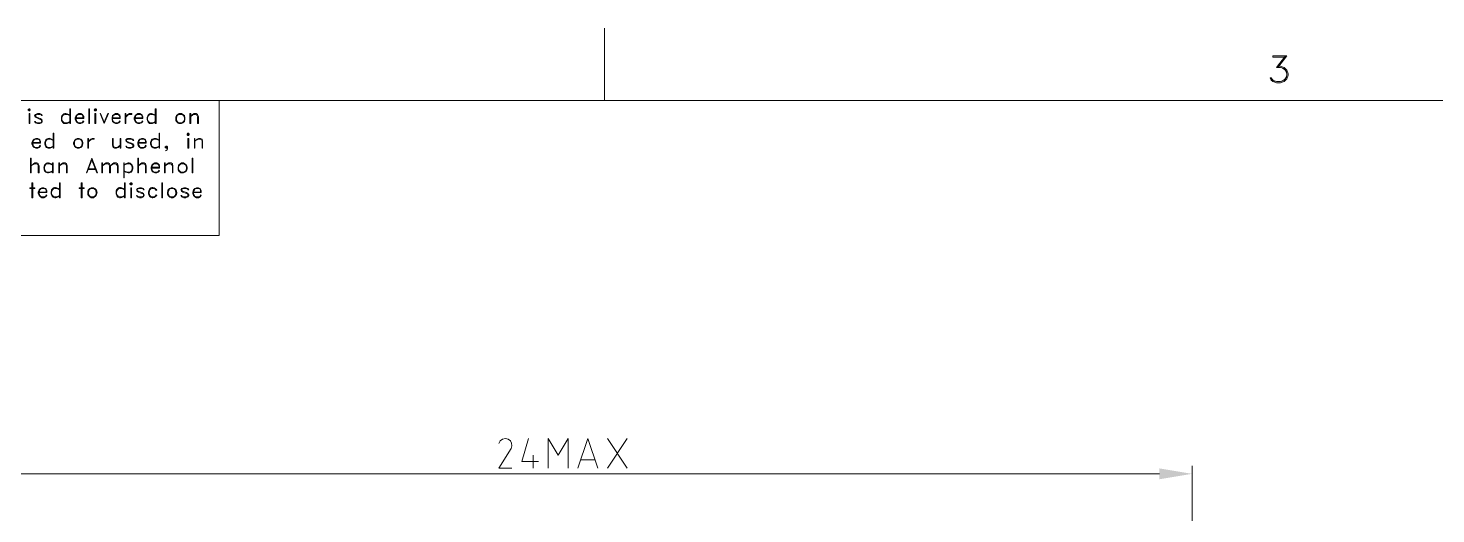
# Model space of a CAD drawing. Header units: inches. Extents: x 0 to 139, y 0 to 117.
# Drawn here: x 16 to 42.72, y 64.66 to 73.87 of the extents above; entities that cross this region are included whole.
import ezdxf

# ---------------------------------------------------------------- set-up
doc = ezdxf.new("R2010")
doc.units = ezdxf.units.IN
doc.header["$MEASUREMENT"] = 0
doc.layers.add('Color-7-Line_Weight-20', color=7, linetype='Continuous', lineweight=20)

msp = doc.modelspace()

# ---------------------------------------------------------------- hatches: boundary and pattern name
at = {"layer": 'Color-7-Line_Weight-20'}
msp.add_hatch(color=256, dxfattribs=at).paths.add_polyline_path([(37.469, 65.52), (37.469, 65.314), (38.091, 65.417)])

# ---------------------------------------------------------------- linework, layer by layer
at = {"layer": 'Color-7-Line_Weight-20', "linetype": 'Continuous'}
for p, q in [((26.937, 72.5), (26.937, 73.873)), ((39.67, 72.862), (39.594, 72.911)), ((17.129, 71.191), (17.286, 71.191)), ((17.14, 71.207), (17.275, 71.207)), ((26.991, 66.087), (27.369, 65.525)), ((27.369, 66.087), (26.991, 65.525)), ((25.585, 65.774), (25.585, 65.525)), ((26.753, 65.682), (26.488, 65.682)), ((38.091, 59.832), (38.091, 65.568)), ((14.815, 65.417), (37.469, 65.417))]:
    msp.add_line(p, q, dxfattribs=at)
for points in [[(39.864, 73.322), (39.621, 73.322), (39.621, 73.349), (39.886, 73.349), (39.718, 73.127)], [(39.886, 73.03), (39.837, 73.105), (39.767, 73.127), (39.691, 73.127), (39.864, 73.349)], [(39.718, 73.154), (39.767, 73.154), (39.837, 73.127), (39.886, 73.078), (39.913, 73.008), (39.913, 72.981), (39.886, 72.911), (39.837, 72.862), (39.767, 72.835), (39.691, 72.835), (39.621, 72.862), (39.594, 72.884), (39.572, 72.932), (39.594, 72.932), (39.621, 72.884), (39.691, 72.862), (39.767, 72.862), (39.837, 72.884), (39.886, 72.959)], [(39.789, 72.862), (39.864, 72.911), (39.886, 72.981), (39.886, 73.008), (39.864, 73.078), (39.789, 73.127)], [(19.621, 72.5), (19.621, 69.942), (1.622, 69.942)], [(16.237, 72.235), (16.253, 72.213), (16.264, 72.213), (16.253, 72.235), (16.215, 72.251), (16.172, 72.251), (16.134, 72.235), (16.118, 72.213), (16.134, 72.186), (16.161, 72.17), (16.226, 72.143), (16.253, 72.132)], [(16.145, 72.078), (16.134, 72.105), (16.118, 72.105), (16.134, 72.078), (16.172, 72.062), (16.215, 72.062), (16.253, 72.078), (16.264, 72.105), (16.264, 72.116), (16.253, 72.143), (16.226, 72.159), (16.161, 72.186), (16.134, 72.197)], [(16.253, 72.224), (16.215, 72.235), (16.172, 72.235), (16.134, 72.224)], [(16.145, 72.186), (16.134, 72.213), (16.145, 72.235)], [(16.907, 72.159), (17.053, 72.159), (17.053, 72.197), (17.037, 72.224), (17.026, 72.235), (16.999, 72.251), (16.961, 72.251), (16.934, 72.235), (16.907, 72.213), (16.891, 72.17), (16.891, 72.143), (16.907, 72.105), (16.934, 72.078), (16.961, 72.062), (16.999, 72.062), (17.026, 72.078), (17.053, 72.105), (17.037, 72.116), (17.026, 72.089), (16.999, 72.078), (16.961, 72.078), (16.934, 72.089), (16.918, 72.105), (16.907, 72.143), (16.907, 72.17), (17.037, 72.17), (17.037, 72.197), (17.026, 72.224), (16.999, 72.235), (16.961, 72.235), (16.934, 72.224), (16.918, 72.213), (16.907, 72.17)], [(17.599, 72.159), (17.745, 72.159), (17.745, 72.197), (17.734, 72.224), (17.718, 72.235), (17.691, 72.251), (17.653, 72.251), (17.626, 72.235), (17.599, 72.213), (17.588, 72.17), (17.588, 72.143), (17.599, 72.105), (17.626, 72.078), (17.653, 72.062), (17.691, 72.062), (17.718, 72.078), (17.745, 72.105), (17.734, 72.116), (17.718, 72.089), (17.691, 72.078), (17.653, 72.078), (17.626, 72.089), (17.61, 72.105), (17.599, 72.143), (17.599, 72.17), (17.734, 72.17), (17.734, 72.197), (17.718, 72.224), (17.691, 72.235), (17.653, 72.235), (17.626, 72.224), (17.61, 72.213), (17.599, 72.17)], [(18.026, 72.159), (18.172, 72.159), (18.172, 72.197), (18.161, 72.224), (18.145, 72.235), (18.118, 72.251), (18.08, 72.251), (18.053, 72.235), (18.026, 72.213), (18.01, 72.17), (18.01, 72.143), (18.026, 72.105), (18.053, 72.078), (18.08, 72.062), (18.118, 72.062), (18.145, 72.078), (18.172, 72.105), (18.161, 72.116), (18.145, 72.089), (18.118, 72.078), (18.08, 72.078), (18.053, 72.089), (18.037, 72.105), (18.026, 72.143), (18.026, 72.17), (18.161, 72.17), (18.161, 72.197), (18.145, 72.224), (18.118, 72.235), (18.08, 72.235), (18.053, 72.224), (18.037, 72.213), (18.026, 72.17)], [(16.253, 72.089), (16.215, 72.078), (16.172, 72.078), (16.134, 72.089)], [(16.237, 72.078), (16.253, 72.105), (16.253, 72.116), (16.237, 72.143)], [(16.085, 71.689), (16.231, 71.689), (16.231, 71.732), (16.215, 71.754), (16.204, 71.77), (16.177, 71.781), (16.139, 71.781), (16.112, 71.77), (16.085, 71.743), (16.069, 71.705), (16.069, 71.678), (16.085, 71.635), (16.112, 71.608), (16.139, 71.597), (16.177, 71.597), (16.204, 71.608), (16.231, 71.635), (16.215, 71.651), (16.204, 71.624), (16.177, 71.608), (16.139, 71.608), (16.112, 71.624), (16.096, 71.635), (16.085, 71.678), (16.085, 71.705), (16.215, 71.705), (16.215, 71.732), (16.204, 71.754), (16.177, 71.77), (16.139, 71.77), (16.112, 71.754), (16.096, 71.743), (16.085, 71.705)], [(17.972, 71.77), (17.983, 71.743), (17.999, 71.743), (17.983, 71.77), (17.962, 71.776), (17.943, 71.78), (17.925, 71.782), (17.909, 71.782), (17.895, 71.781), (17.882, 71.778), (17.872, 71.774), (17.864, 71.769), (17.857, 71.763), (17.853, 71.756), (17.852, 71.748), (17.853, 71.74), (17.856, 71.732), (17.862, 71.723), (17.87, 71.715), (17.882, 71.707), (17.896, 71.699), (17.913, 71.691), (17.933, 71.684), (17.956, 71.678), (17.983, 71.662)], [(17.875, 71.608), (17.864, 71.635), (17.853, 71.635), (17.864, 71.608), (17.902, 71.597), (17.945, 71.597), (17.983, 71.608), (17.999, 71.635), (17.999, 71.651), (17.983, 71.678), (17.956, 71.689), (17.891, 71.716), (17.864, 71.732)], [(17.983, 71.754), (17.945, 71.77), (17.902, 71.77), (17.864, 71.754)], [(17.875, 71.716), (17.864, 71.743), (17.875, 71.77)], [(17.983, 71.624), (17.945, 71.608), (17.902, 71.608), (17.864, 71.624)], [(17.972, 71.608), (17.983, 71.635), (17.983, 71.651), (17.972, 71.678)], [(18.091, 71.689), (18.237, 71.689), (18.237, 71.732), (18.226, 71.754), (18.21, 71.77), (18.183, 71.781), (18.145, 71.781), (18.118, 71.77), (18.091, 71.743), (18.08, 71.705), (18.08, 71.694), (18.08, 71.684), (18.08, 71.674), (18.081, 71.665), (18.083, 71.656), (18.086, 71.648), (18.089, 71.64), (18.093, 71.633), (18.097, 71.626), (18.102, 71.62), (18.107, 71.615), (18.113, 71.61), (18.12, 71.606), (18.127, 71.602), (18.135, 71.599), (18.144, 71.597), (18.153, 71.596), (18.162, 71.595), (18.172, 71.596), (18.183, 71.597), (18.21, 71.608), (18.237, 71.635), (18.226, 71.651), (18.21, 71.624), (18.183, 71.608), (18.145, 71.608), (18.118, 71.624), (18.107, 71.635), (18.091, 71.678), (18.091, 71.705), (18.226, 71.705), (18.226, 71.732), (18.21, 71.754), (18.183, 71.77), (18.145, 71.77), (18.118, 71.754), (18.107, 71.743), (18.091, 71.705)], [(18.599, 71.543), (18.626, 71.553), (18.643, 71.581), (18.626, 71.597), (18.616, 71.597), (18.599, 71.608), (18.599, 71.624), (18.616, 71.635), (18.626, 71.635), (18.643, 71.624), (18.643, 71.581)], [(18.626, 71.597), (18.643, 71.608), (18.626, 71.553)], [(18.345, 71.218), (18.491, 71.218), (18.491, 71.262), (18.48, 71.289), (18.464, 71.299), (18.437, 71.316), (18.399, 71.316), (18.372, 71.299), (18.345, 71.272), (18.329, 71.234), (18.329, 71.207), (18.345, 71.164), (18.372, 71.143), (18.399, 71.126), (18.437, 71.126), (18.464, 71.143), (18.491, 71.164), (18.48, 71.18), (18.464, 71.153), (18.437, 71.143), (18.399, 71.143), (18.372, 71.153), (18.356, 71.164), (18.345, 71.207), (18.345, 71.234), (18.48, 71.234), (18.48, 71.262), (18.464, 71.289), (18.437, 71.299), (18.399, 71.299), (18.372, 71.289), (18.356, 71.272), (18.345, 71.234)], [(16.204, 70.753), (16.35, 70.753), (16.35, 70.791), (16.339, 70.818), (16.323, 70.834), (16.296, 70.845), (16.258, 70.845), (16.231, 70.834), (16.204, 70.807), (16.188, 70.764), (16.188, 70.737), (16.204, 70.699), (16.231, 70.672), (16.258, 70.656), (16.296, 70.656), (16.323, 70.672), (16.35, 70.699), (16.339, 70.71), (16.323, 70.683), (16.296, 70.672), (16.258, 70.672), (16.231, 70.683), (16.215, 70.699), (16.204, 70.737), (16.204, 70.764), (16.339, 70.764), (16.339, 70.791), (16.323, 70.818), (16.296, 70.834), (16.258, 70.834), (16.231, 70.818), (16.215, 70.807), (16.204, 70.764)], [(18.172, 70.834), (18.183, 70.807), (18.199, 70.807), (18.183, 70.834), (18.145, 70.845), (18.107, 70.845), (18.064, 70.834), (18.053, 70.807), (18.064, 70.78), (18.091, 70.764), (18.156, 70.737), (18.183, 70.726)], [(18.183, 70.818), (18.145, 70.834), (18.107, 70.834), (18.064, 70.818)], [(18.08, 70.78), (18.064, 70.807), (18.08, 70.834)], [(19.016, 70.834), (19.027, 70.807), (19.043, 70.807), (19.027, 70.834), (18.989, 70.845), (18.951, 70.845), (18.908, 70.834), (18.897, 70.807), (18.908, 70.78), (18.935, 70.764), (18.999, 70.737), (19.027, 70.726)], [(19.027, 70.818), (18.989, 70.834), (18.951, 70.834), (18.908, 70.818)], [(18.924, 70.78), (18.908, 70.807), (18.924, 70.834)], [(19.135, 70.753), (19.281, 70.753), (19.281, 70.791), (19.27, 70.818), (19.259, 70.834), (19.232, 70.845), (19.189, 70.845), (19.162, 70.834), (19.135, 70.807), (19.124, 70.764), (19.124, 70.737), (19.135, 70.699), (19.162, 70.672), (19.189, 70.656), (19.232, 70.656), (19.259, 70.672), (19.281, 70.699), (19.27, 70.71), (19.259, 70.683), (19.232, 70.672), (19.189, 70.672), (19.162, 70.683), (19.151, 70.699), (19.135, 70.737), (19.135, 70.764), (19.27, 70.764), (19.27, 70.791), (19.259, 70.818), (19.232, 70.834), (19.189, 70.834), (19.162, 70.818), (19.151, 70.807), (19.135, 70.764)], [(18.08, 70.672), (18.064, 70.699), (18.053, 70.699), (18.064, 70.672), (18.107, 70.656), (18.145, 70.656), (18.183, 70.672), (18.199, 70.699), (18.199, 70.71), (18.183, 70.737), (18.156, 70.753), (18.091, 70.78), (18.064, 70.791)], [(18.183, 70.683), (18.145, 70.672), (18.107, 70.672), (18.064, 70.683)], [(18.172, 70.672), (18.183, 70.699), (18.183, 70.71), (18.172, 70.737)], [(18.924, 70.672), (18.908, 70.699), (18.897, 70.699), (18.908, 70.672), (18.951, 70.656), (18.989, 70.656), (19.027, 70.672), (19.043, 70.699), (19.043, 70.71), (19.027, 70.737), (18.999, 70.753), (18.935, 70.78), (18.908, 70.791)], [(19.027, 70.683), (18.989, 70.672), (18.951, 70.672), (18.908, 70.683)], [(19.016, 70.672), (19.027, 70.699), (19.027, 70.71), (19.016, 70.737)], [(25.179, 65.525), (24.931, 65.525), (25.163, 65.898), (25.179, 65.947), (25.174, 66.001), (25.152, 66.044), (25.109, 66.076), (25.055, 66.087), (25.001, 66.076), (24.958, 66.044), (24.931, 65.995)], [(25.682, 65.649), (25.369, 65.649), (25.493, 66.087)], [(26.245, 65.525), (26.245, 66.087), (26.055, 65.774), (25.866, 66.087), (25.866, 65.525)], [(26.807, 65.525), (26.618, 66.087), (26.428, 65.525)]]:
    msp.add_lwpolyline(points, dxfattribs=at)
for points in [[(1.622, 1.746), (103.124, 1.746), (103.124, 72.5), (1.622, 72.5)], [(15.999, 72.332), (15.999, 72.316), (16.015, 72.305), (16.026, 72.305), (16.037, 72.316), (16.037, 72.332), (16.026, 72.343), (16.015, 72.343)], [(16.015, 72.316), (16.026, 72.316), (16.026, 72.332), (16.015, 72.332)], [(16.015, 72.062), (16.026, 72.062), (16.026, 72.251), (16.015, 72.251)], [(16.626, 72.157), (16.628, 72.138), (16.632, 72.12), (16.639, 72.103), (16.648, 72.088), (16.66, 72.076), (16.675, 72.067), (16.693, 72.062), (16.713, 72.062), (16.736, 72.067), (16.761, 72.078), (16.788, 72.105), (16.734, 72.078), (16.691, 72.078), (16.664, 72.089), (16.653, 72.105), (16.637, 72.143), (16.637, 72.17), (16.653, 72.213), (16.664, 72.224), (16.691, 72.235), (16.734, 72.235), (16.788, 72.213), (16.761, 72.235), (16.735, 72.246), (16.712, 72.251), (16.692, 72.251), (16.674, 72.246), (16.659, 72.237), (16.647, 72.225), (16.638, 72.21), (16.631, 72.193), (16.627, 72.175)], [(16.788, 72.062), (16.799, 72.062), (16.799, 72.343), (16.788, 72.343)], [(17.145, 72.062), (17.161, 72.062), (17.161, 72.343), (17.145, 72.343)], [(17.252, 72.325), (17.253, 72.319), (17.254, 72.314), (17.257, 72.31), (17.26, 72.307), (17.263, 72.305), (17.267, 72.304), (17.271, 72.304), (17.275, 72.304), (17.28, 72.306), (17.283, 72.307), (17.287, 72.31), (17.29, 72.313), (17.292, 72.316), (17.293, 72.32), (17.293, 72.324), (17.292, 72.329), (17.29, 72.333), (17.286, 72.338), (17.28, 72.343), (17.264, 72.343), (17.253, 72.332)], [(17.264, 72.316), (17.28, 72.316), (17.28, 72.332), (17.264, 72.332)], [(17.264, 72.062), (17.28, 72.062), (17.28, 72.251), (17.264, 72.251)], [(17.361, 72.251), (17.372, 72.251), (17.437, 72.089), (17.507, 72.251), (17.518, 72.251), (17.437, 72.062)], [(17.837, 72.062), (17.853, 72.062), (17.853, 72.251), (17.837, 72.251)], [(17.864, 72.213), (17.891, 72.235), (17.918, 72.251), (17.961, 72.251), (17.961, 72.235), (17.918, 72.235), (17.891, 72.224), (17.864, 72.197), (17.853, 72.17)], [(18.255, 72.157), (18.256, 72.138), (18.26, 72.12), (18.266, 72.103), (18.275, 72.088), (18.287, 72.076), (18.301, 72.067), (18.318, 72.062), (18.337, 72.062), (18.359, 72.067), (18.383, 72.078), (18.41, 72.105), (18.361, 72.078), (18.318, 72.078), (18.291, 72.089), (18.28, 72.105), (18.264, 72.143), (18.264, 72.17), (18.28, 72.213), (18.291, 72.224), (18.318, 72.235), (18.361, 72.235), (18.41, 72.213), (18.383, 72.235), (18.359, 72.246), (18.337, 72.251), (18.317, 72.251), (18.301, 72.246), (18.286, 72.238), (18.275, 72.226), (18.266, 72.211), (18.26, 72.194), (18.256, 72.176)], [(18.41, 72.062), (18.426, 72.062), (18.426, 72.343), (18.41, 72.343)], [(18.799, 72.148), (18.799, 72.14), (18.8, 72.132), (18.802, 72.124), (18.805, 72.117), (18.808, 72.11), (18.812, 72.103), (18.817, 72.096), (18.823, 72.09), (18.829, 72.084), (18.837, 72.078), (18.845, 72.072), (18.854, 72.067), (18.864, 72.062), (18.908, 72.062), (18.935, 72.078), (18.962, 72.105), (18.972, 72.143), (18.972, 72.17), (18.962, 72.213), (18.935, 72.235), (18.908, 72.251), (18.864, 72.251), (18.837, 72.235), (18.81, 72.213), (18.807, 72.203), (18.804, 72.193), (18.802, 72.184), (18.8, 72.174), (18.799, 72.165), (18.799, 72.157)], [(18.81, 72.17), (18.81, 72.143), (18.826, 72.105), (18.837, 72.089), (18.864, 72.078), (18.908, 72.078), (18.935, 72.089), (18.945, 72.105), (18.962, 72.143), (18.962, 72.17), (18.945, 72.213), (18.935, 72.224), (18.908, 72.235), (18.864, 72.235), (18.837, 72.224), (18.826, 72.213)], [(19.064, 72.062), (19.081, 72.062), (19.081, 72.251), (19.064, 72.251)], [(19.118, 72.235), (19.145, 72.251), (19.183, 72.251), (19.21, 72.235), (19.227, 72.197), (19.227, 72.062), (19.21, 72.062), (19.21, 72.197), (19.2, 72.224), (19.172, 72.235), (19.145, 72.235), (19.118, 72.224), (19.081, 72.197)], [(16.312, 71.689), (16.313, 71.671), (16.317, 71.653), (16.324, 71.637), (16.333, 71.622), (16.345, 71.61), (16.359, 71.601), (16.376, 71.596), (16.395, 71.595), (16.417, 71.598), (16.442, 71.608), (16.469, 71.635), (16.42, 71.608), (16.377, 71.608), (16.35, 71.624), (16.339, 71.635), (16.323, 71.678), (16.323, 71.705), (16.339, 71.743), (16.35, 71.754), (16.377, 71.77), (16.42, 71.77), (16.469, 71.743), (16.442, 71.77), (16.417, 71.779), (16.395, 71.783), (16.376, 71.782), (16.359, 71.776), (16.344, 71.767), (16.333, 71.755), (16.324, 71.741), (16.317, 71.724), (16.313, 71.707)], [(16.469, 71.597), (16.485, 71.597), (16.485, 71.878), (16.469, 71.878)], [(16.858, 71.705), (16.858, 71.678), (16.875, 71.635), (16.902, 71.608), (16.929, 71.597), (16.967, 71.597), (16.994, 71.608), (17.021, 71.635), (17.031, 71.678), (17.031, 71.705), (17.021, 71.743), (16.994, 71.77), (16.967, 71.781), (16.929, 71.781), (16.902, 71.77), (16.875, 71.743)], [(16.875, 71.705), (16.875, 71.678), (16.885, 71.635), (16.902, 71.624), (16.929, 71.608), (16.967, 71.608), (16.994, 71.624), (17.01, 71.635), (17.021, 71.678), (17.021, 71.705), (17.01, 71.743), (16.994, 71.754), (16.967, 71.77), (16.929, 71.77), (16.902, 71.754), (16.885, 71.743)], [(17.129, 71.597), (17.14, 71.597), (17.14, 71.781), (17.129, 71.781)], [(17.156, 71.743), (17.183, 71.77), (17.21, 71.781), (17.248, 71.781), (17.248, 71.77), (17.21, 71.77), (17.183, 71.754), (17.156, 71.732), (17.14, 71.705)], [(17.594, 71.651), (17.61, 71.608), (17.637, 71.597), (17.675, 71.597), (17.702, 71.608), (17.745, 71.651), (17.702, 71.624), (17.675, 71.608), (17.648, 71.608), (17.621, 71.624), (17.61, 71.651), (17.61, 71.781), (17.594, 71.781)], [(17.745, 71.597), (17.756, 71.597), (17.756, 71.781), (17.745, 71.781)], [(18.319, 71.689), (18.32, 71.671), (18.324, 71.654), (18.331, 71.638), (18.341, 71.624), (18.353, 71.612), (18.368, 71.603), (18.385, 71.598), (18.405, 71.596), (18.428, 71.599), (18.453, 71.608), (18.48, 71.635), (18.426, 71.608), (18.389, 71.608), (18.361, 71.624), (18.345, 71.635), (18.334, 71.678), (18.334, 71.705), (18.345, 71.743), (18.361, 71.754), (18.389, 71.77), (18.426, 71.77), (18.48, 71.743), (18.453, 71.77), (18.428, 71.778), (18.405, 71.781), (18.385, 71.78), (18.367, 71.774), (18.352, 71.765), (18.34, 71.753), (18.331, 71.739), (18.324, 71.723), (18.32, 71.706)], [(18.48, 71.597), (18.491, 71.597), (18.491, 71.878), (18.48, 71.878)], [(18.616, 71.608), (18.626, 71.608), (18.626, 71.624), (18.616, 71.624)], [(19.016, 71.862), (19.016, 71.851), (19.027, 71.835), (19.043, 71.835), (19.054, 71.851), (19.054, 71.862), (19.043, 71.878), (19.027, 71.878)], [(19.027, 71.851), (19.043, 71.851), (19.043, 71.862), (19.027, 71.862)], [(19.027, 71.597), (19.043, 71.597), (19.043, 71.781), (19.027, 71.781)], [(19.151, 71.597), (19.162, 71.597), (19.162, 71.781), (19.151, 71.781)], [(19.205, 71.77), (19.232, 71.781), (19.27, 71.781), (19.297, 71.77), (19.308, 71.732), (19.308, 71.597), (19.297, 71.597), (19.297, 71.732), (19.286, 71.754), (19.259, 71.77), (19.232, 71.77), (19.205, 71.754), (19.162, 71.732)], [(16.042, 71.126), (16.053, 71.126), (16.053, 71.408), (16.042, 71.408)], [(17.102, 71.126), (17.112, 71.126), (17.204, 71.37), (17.302, 71.126), (17.313, 71.126), (17.204, 71.408)], [(18.075, 71.126), (18.091, 71.126), (18.091, 71.408), (18.075, 71.408)], [(19.108, 71.126), (19.124, 71.126), (19.124, 71.408), (19.108, 71.408)], [(16.096, 71.299), (16.123, 71.316), (16.161, 71.316), (16.188, 71.299), (16.204, 71.262), (16.204, 71.126), (16.188, 71.126), (16.188, 71.262), (16.177, 71.289), (16.15, 71.299), (16.123, 71.299), (16.096, 71.289), (16.053, 71.262)], [(16.296, 71.221), (16.297, 71.202), (16.301, 71.184), (16.308, 71.167), (16.317, 71.152), (16.329, 71.14), (16.344, 71.132), (16.362, 71.127), (16.382, 71.126), (16.405, 71.132), (16.431, 71.143), (16.458, 71.164), (16.404, 71.143), (16.361, 71.143), (16.334, 71.153), (16.323, 71.164), (16.307, 71.207), (16.307, 71.234), (16.323, 71.272), (16.334, 71.289), (16.361, 71.299), (16.404, 71.299), (16.458, 71.272), (16.431, 71.299), (16.406, 71.31), (16.383, 71.315), (16.363, 71.315), (16.346, 71.31), (16.331, 71.301), (16.318, 71.289), (16.309, 71.274), (16.302, 71.258), (16.298, 71.24)], [(16.458, 71.126), (16.469, 71.126), (16.469, 71.316), (16.458, 71.316)], [(16.577, 71.126), (16.588, 71.126), (16.588, 71.316), (16.577, 71.316)], [(16.631, 71.299), (16.658, 71.316), (16.696, 71.316), (16.723, 71.299), (16.739, 71.262), (16.739, 71.126), (16.723, 71.126), (16.723, 71.262), (16.712, 71.289), (16.685, 71.299), (16.658, 71.299), (16.631, 71.289), (16.588, 71.262)], [(17.394, 71.126), (17.41, 71.126), (17.41, 71.316), (17.394, 71.316)], [(17.448, 71.299), (17.475, 71.316), (17.513, 71.316), (17.54, 71.299), (17.556, 71.262), (17.556, 71.126), (17.54, 71.126), (17.54, 71.262), (17.529, 71.289), (17.502, 71.299), (17.475, 71.299), (17.448, 71.289), (17.41, 71.262)], [(17.594, 71.299), (17.621, 71.316), (17.664, 71.316), (17.691, 71.299), (17.702, 71.262), (17.702, 71.126), (17.691, 71.126), (17.691, 71.262), (17.675, 71.289), (17.648, 71.299), (17.621, 71.299), (17.594, 71.289), (17.556, 71.262)], [(17.81, 71.034), (17.821, 71.034), (17.821, 71.316), (17.81, 71.316)], [(17.848, 71.299), (17.873, 71.31), (17.896, 71.315), (17.916, 71.315), (17.934, 71.31), (17.948, 71.301), (17.961, 71.289), (17.97, 71.274), (17.977, 71.258), (17.981, 71.24), (17.983, 71.221), (17.982, 71.202), (17.978, 71.184), (17.971, 71.167), (17.962, 71.152), (17.95, 71.14), (17.935, 71.132), (17.917, 71.127), (17.897, 71.126), (17.874, 71.132), (17.848, 71.143), (17.821, 71.164), (17.875, 71.143), (17.918, 71.143), (17.945, 71.153), (17.956, 71.164), (17.972, 71.207), (17.972, 71.234), (17.956, 71.272), (17.945, 71.289), (17.918, 71.299), (17.875, 71.299), (17.821, 71.272)], [(18.129, 71.299), (18.156, 71.316), (18.199, 71.316), (18.226, 71.299), (18.237, 71.262), (18.237, 71.126), (18.226, 71.126), (18.226, 71.262), (18.21, 71.289), (18.183, 71.299), (18.156, 71.299), (18.129, 71.289), (18.091, 71.262)], [(18.583, 71.126), (18.599, 71.126), (18.599, 71.316), (18.583, 71.316)], [(18.637, 71.299), (18.664, 71.316), (18.708, 71.316), (18.735, 71.299), (18.745, 71.262), (18.745, 71.126), (18.735, 71.126), (18.735, 71.262), (18.718, 71.289), (18.691, 71.299), (18.664, 71.299), (18.637, 71.289), (18.599, 71.262)], [(18.841, 71.208), (18.842, 71.2), (18.843, 71.193), (18.844, 71.185), (18.847, 71.179), (18.85, 71.172), (18.854, 71.166), (18.859, 71.159), (18.865, 71.153), (18.871, 71.148), (18.879, 71.142), (18.887, 71.137), (18.897, 71.131), (18.908, 71.126), (18.945, 71.126), (18.972, 71.143), (18.999, 71.164), (19.016, 71.207), (19.016, 71.234), (18.999, 71.272), (18.972, 71.299), (18.945, 71.316), (18.908, 71.316), (18.881, 71.299), (18.853, 71.272), (18.85, 71.262), (18.848, 71.252), (18.845, 71.242), (18.844, 71.233), (18.842, 71.224), (18.841, 71.216)], [(18.853, 71.234), (18.853, 71.207), (18.87, 71.164), (18.881, 71.153), (18.908, 71.143), (18.945, 71.143), (18.972, 71.153), (18.989, 71.164), (18.999, 71.207), (18.999, 71.234), (18.989, 71.272), (18.972, 71.289), (18.945, 71.299), (18.908, 71.299), (18.881, 71.289), (18.87, 71.272)], [(16.123, 70.845), (16.123, 70.834), (16.031, 70.834), (16.031, 70.845)], [(16.069, 70.656), (16.085, 70.656), (16.085, 70.937), (16.069, 70.937)], [(16.432, 70.75), (16.434, 70.731), (16.438, 70.713), (16.445, 70.696), (16.455, 70.681), (16.468, 70.669), (16.482, 70.661), (16.5, 70.656), (16.52, 70.656), (16.542, 70.661), (16.566, 70.672), (16.593, 70.699), (16.539, 70.672), (16.496, 70.672), (16.469, 70.683), (16.458, 70.699), (16.442, 70.737), (16.442, 70.764), (16.458, 70.807), (16.469, 70.818), (16.496, 70.834), (16.539, 70.834), (16.593, 70.807), (16.566, 70.834), (16.54, 70.844), (16.516, 70.848), (16.496, 70.847), (16.478, 70.841), (16.463, 70.832), (16.451, 70.819), (16.442, 70.804), (16.436, 70.787), (16.432, 70.769)], [(16.593, 70.656), (16.604, 70.656), (16.604, 70.937), (16.593, 70.937)], [(17.058, 70.845), (17.058, 70.834), (16.967, 70.834), (16.967, 70.845)], [(17.004, 70.656), (17.021, 70.656), (17.021, 70.937), (17.004, 70.937)], [(17.128, 70.742), (17.128, 70.734), (17.13, 70.726), (17.131, 70.719), (17.134, 70.711), (17.137, 70.704), (17.141, 70.697), (17.146, 70.691), (17.152, 70.684), (17.158, 70.678), (17.166, 70.672), (17.174, 70.666), (17.183, 70.661), (17.194, 70.656), (17.237, 70.656), (17.258, 70.672), (17.267, 70.679), (17.275, 70.686), (17.281, 70.693), (17.287, 70.701), (17.292, 70.709), (17.296, 70.718), (17.299, 70.727), (17.301, 70.735), (17.302, 70.744), (17.303, 70.753), (17.302, 70.762), (17.301, 70.771), (17.299, 70.78), (17.295, 70.789), (17.291, 70.797), (17.287, 70.806), (17.281, 70.813), (17.274, 70.821), (17.267, 70.828), (17.258, 70.834), (17.237, 70.845), (17.194, 70.845), (17.167, 70.834), (17.14, 70.807), (17.136, 70.797), (17.134, 70.787), (17.131, 70.778), (17.13, 70.769), (17.129, 70.76), (17.128, 70.751)], [(17.14, 70.764), (17.14, 70.737), (17.156, 70.699), (17.167, 70.683), (17.194, 70.672), (17.237, 70.672), (17.258, 70.683), (17.275, 70.699), (17.286, 70.737), (17.286, 70.764), (17.275, 70.807), (17.258, 70.818), (17.237, 70.834), (17.194, 70.834), (17.167, 70.818), (17.156, 70.807)], [(17.664, 70.75), (17.666, 70.731), (17.671, 70.713), (17.678, 70.696), (17.688, 70.681), (17.7, 70.669), (17.715, 70.661), (17.732, 70.656), (17.752, 70.656), (17.775, 70.661), (17.799, 70.672), (17.826, 70.699), (17.772, 70.672), (17.729, 70.672), (17.702, 70.683), (17.691, 70.699), (17.675, 70.737), (17.675, 70.764), (17.691, 70.807), (17.702, 70.818), (17.729, 70.834), (17.772, 70.834), (17.826, 70.807), (17.799, 70.834), (17.773, 70.844), (17.749, 70.848), (17.728, 70.847), (17.711, 70.841), (17.696, 70.832), (17.684, 70.819), (17.675, 70.804), (17.669, 70.787), (17.665, 70.769)], [(17.826, 70.656), (17.837, 70.656), (17.837, 70.937), (17.826, 70.937)], [(17.929, 70.926), (17.929, 70.91), (17.945, 70.899), (17.956, 70.899), (17.972, 70.91), (17.972, 70.926), (17.956, 70.937), (17.945, 70.937)], [(17.945, 70.91), (17.956, 70.91), (17.956, 70.926), (17.945, 70.926)], [(17.945, 70.656), (17.956, 70.656), (17.956, 70.845), (17.945, 70.845)], [(18.282, 70.75), (18.283, 70.731), (18.288, 70.713), (18.295, 70.696), (18.304, 70.681), (18.316, 70.669), (18.33, 70.66), (18.347, 70.656), (18.365, 70.656), (18.387, 70.661), (18.41, 70.672), (18.437, 70.699), (18.426, 70.71), (18.41, 70.683), (18.389, 70.672), (18.345, 70.672), (18.318, 70.683), (18.307, 70.699), (18.291, 70.737), (18.291, 70.764), (18.307, 70.807), (18.318, 70.818), (18.345, 70.834), (18.389, 70.834), (18.41, 70.818), (18.426, 70.791), (18.437, 70.807), (18.41, 70.834), (18.385, 70.844), (18.362, 70.848), (18.343, 70.847), (18.326, 70.842), (18.312, 70.832), (18.3, 70.819), (18.292, 70.804), (18.286, 70.787), (18.282, 70.769)], [(18.534, 70.656), (18.545, 70.656), (18.545, 70.937), (18.534, 70.937)], [(18.642, 70.742), (18.642, 70.734), (18.644, 70.726), (18.645, 70.719), (18.648, 70.711), (18.651, 70.704), (18.655, 70.697), (18.66, 70.691), (18.666, 70.684), (18.672, 70.678), (18.68, 70.672), (18.688, 70.667), (18.697, 70.661), (18.708, 70.656), (18.745, 70.656), (18.772, 70.672), (18.781, 70.679), (18.789, 70.686), (18.795, 70.693), (18.801, 70.701), (18.806, 70.709), (18.81, 70.718), (18.813, 70.727), (18.815, 70.735), (18.816, 70.744), (18.817, 70.753), (18.816, 70.762), (18.815, 70.771), (18.812, 70.78), (18.809, 70.789), (18.805, 70.797), (18.8, 70.806), (18.795, 70.813), (18.788, 70.821), (18.781, 70.828), (18.772, 70.834), (18.745, 70.845), (18.708, 70.845), (18.68, 70.834), (18.653, 70.807), (18.65, 70.797), (18.648, 70.787), (18.645, 70.778), (18.644, 70.769), (18.642, 70.76), (18.642, 70.751)], [(18.653, 70.764), (18.653, 70.737), (18.67, 70.699), (18.68, 70.683), (18.708, 70.672), (18.745, 70.672), (18.772, 70.683), (18.789, 70.699), (18.799, 70.737), (18.799, 70.764), (18.789, 70.807), (18.772, 70.818), (18.745, 70.834), (18.708, 70.834), (18.68, 70.818), (18.67, 70.807)]]:
    msp.add_lwpolyline(points, close=True, dxfattribs=at)

doc.saveas('drawing.dxf')
